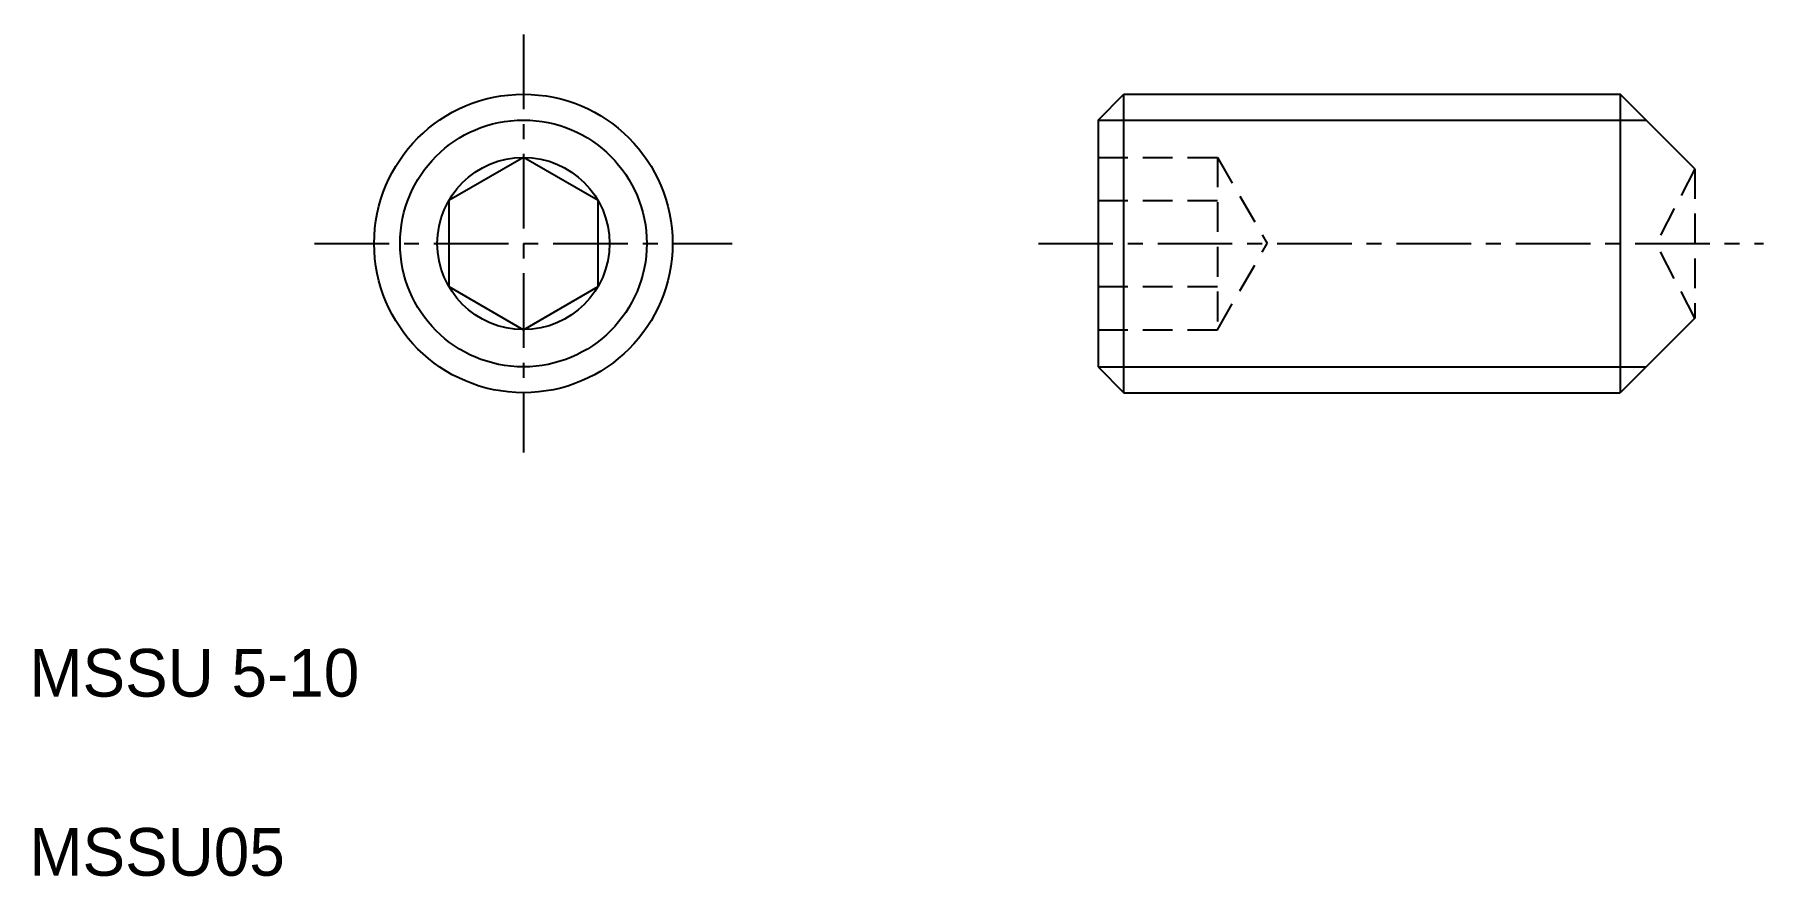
# Model space of a CAD drawing. Extents: x 2.1 to 31.1, y 2 to 16.1.
import ezdxf

# ---------------------------------------------------------------- set-up
doc = ezdxf.new("R2010")
doc.units = 0
doc.linetypes.add('CENTER', pattern=[2, 1.25, -0.25, 0.25, -0.25])
doc.linetypes.add('DASHED', pattern=[0.75, 0.5, -0.25])
doc.layers.get('0').update_dxf_attribs({"linetype": 'CONTINUOUS'})
doc.layers.add('CENTER', color=1, linetype='CENTER')

msp = doc.modelspace()

# ---------------------------------------------------------------- linework, layer by layer
at = {"color": 7, "linetype": 'CONTINUOUS'}
for p, q in [((19.908, 14.659), (20.341, 15.092)), ((20.341, 15.092), (28.658, 15.092)), ((20.341, 10.092), (20.341, 15.092)), ((29.908, 13.842), (28.658, 15.092)), ((28.658, 15.092), (28.658, 10.092)), ((19.908, 14.659), (19.908, 10.525)), ((10.279, 14.035), (9.029, 13.313)), ((11.529, 13.313), (10.279, 14.035)), ((9.029, 13.313), (9.029, 11.87)), ((11.529, 11.87), (11.529, 13.313)), ((9.029, 11.87), (10.279, 11.148)), ((10.279, 11.148), (11.529, 11.87)), ((29.908, 11.342), (28.658, 10.092)), ((19.908, 10.525), (20.341, 10.092)), ((22.203, 10.525), (22.203, 10.525)), ((24.499, 10.525), (24.499, 10.525)), ((20.341, 10.092), (28.658, 10.092))]:
    msp.add_line(p, q, dxfattribs=at)
at = {"color": 3, "linetype": 'CONTINUOUS'}
for p, q in [((19.908, 14.659), (29.091, 14.659)), ((19.908, 10.525), (29.091, 10.525))]:
    msp.add_line(p, q, dxfattribs=at)
at = {"color": 3, "linetype": 'DASHED'}
for p, q in [((19.908, 14.035), (21.908, 14.035)), ((21.908, 14.035), (21.908, 11.148)), ((21.908, 14.035), (22.741, 12.592)), ((29.908, 13.842), (29.258, 12.592)), ((29.908, 13.842), (29.908, 11.342)), ((19.908, 13.313), (21.908, 13.313)), ((21.908, 11.148), (22.741, 12.592)), ((29.908, 11.342), (29.258, 12.592)), ((19.908, 11.87), (21.908, 11.87)), ((19.908, 11.148), (21.908, 11.148))]:
    msp.add_line(p, q, dxfattribs=at)
at = {"color": 7, "linetype": 'CONTINUOUS'}
for radius in [2.5, 1.443]:
    msp.add_circle((10.279, 12.592), radius, dxfattribs=at)
at = {"color": 3, "linetype": 'CONTINUOUS'}
msp.add_circle((10.279, 12.592), 2.067, dxfattribs=at)
at = {"layer": 'CENTER', "color": 1, "linetype": 'CENTER'}
for p, q in [((10.279, 16.092), (10.279, 9.092)), ((6.779, 12.592), (13.779, 12.592)), ((18.908, 12.592), (31.058, 12.592))]:
    msp.add_line(p, q, dxfattribs=at)

# ---------------------------------------------------------------- texts
at = {"color": 7, "linetype": 'CONTINUOUS'}
for s, p in [('MSSU 5-10', (2, 5)), ('MSSU05', (2, 2))]:
    msp.add_text(s, height=0.8, dxfattribs=at).set_placement(p)

doc.saveas('drawing.dxf')
